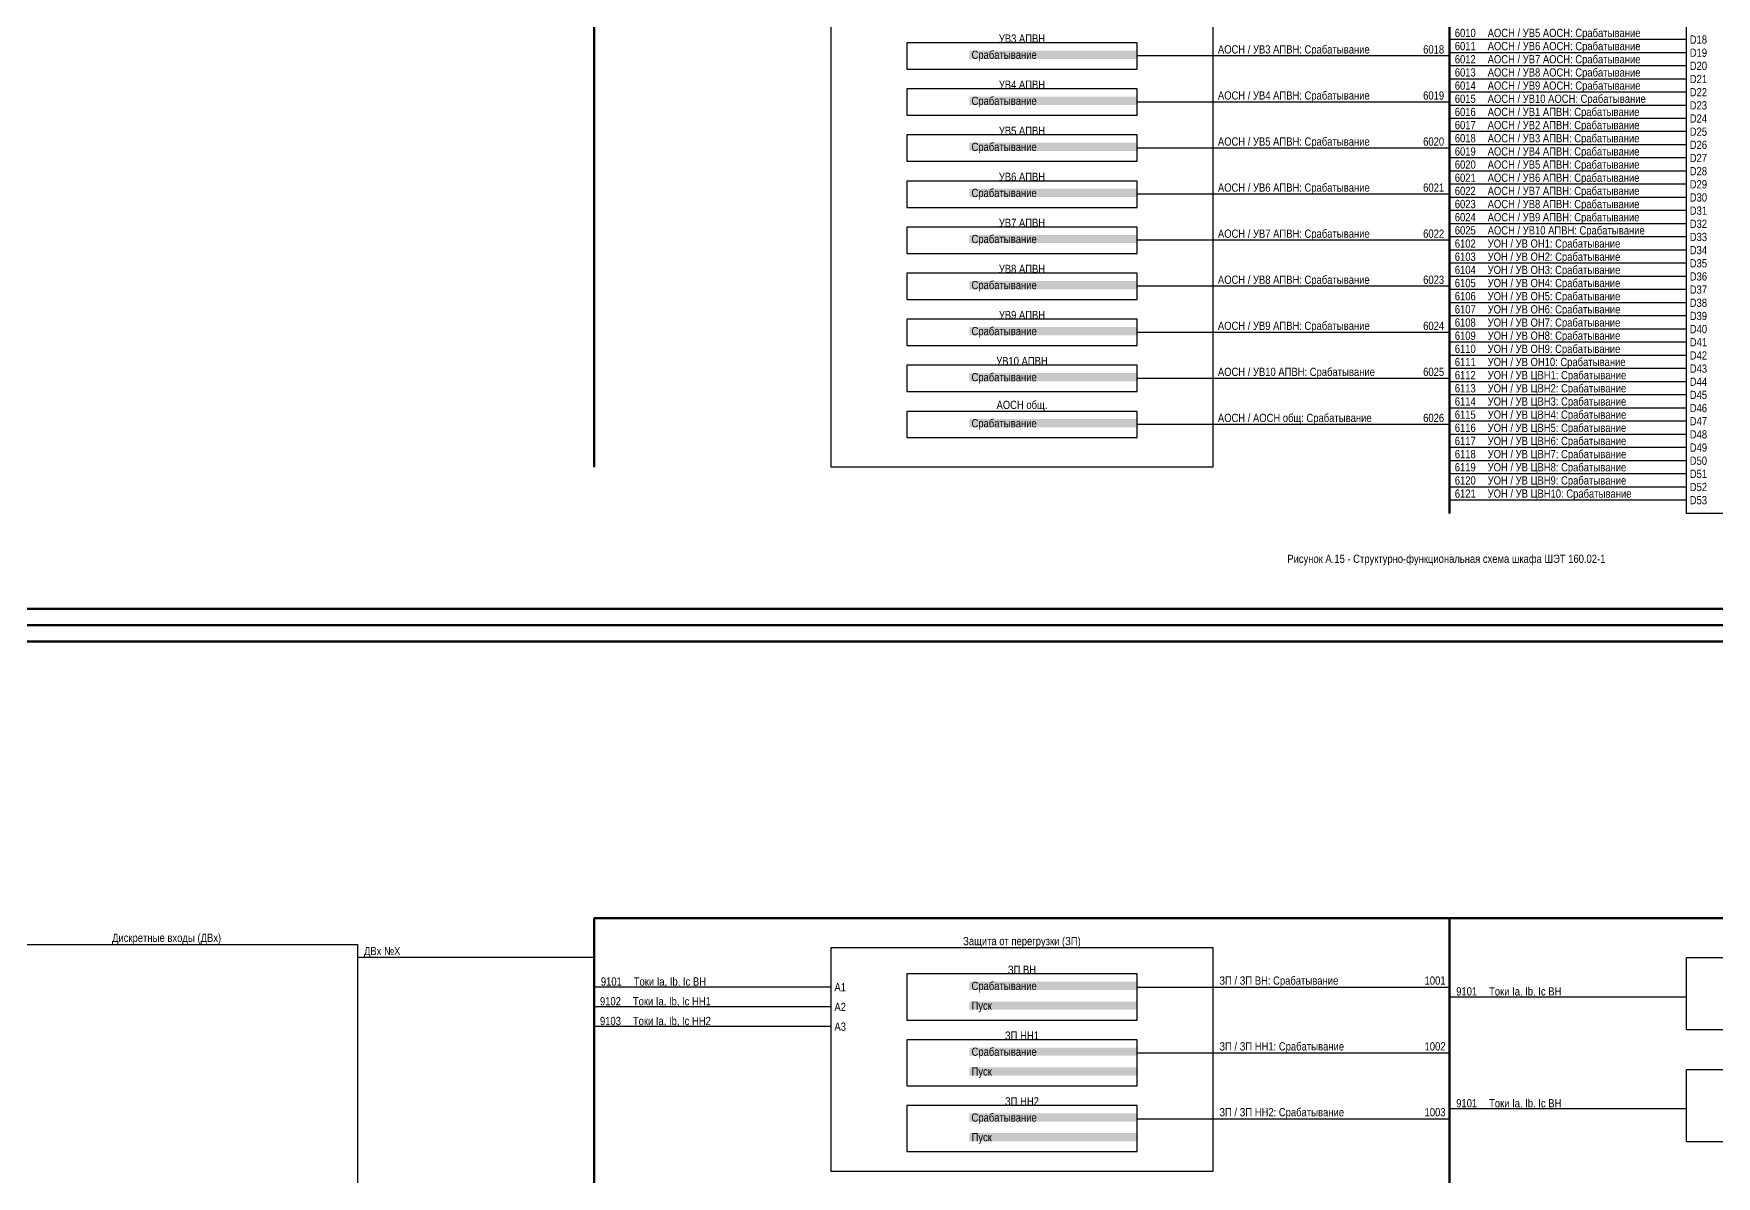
# Model space of a CAD drawing. Header units: millimetres. Extents: x 2179 to 12176, y -20554 to -12004.
# Drawn here: x 10901 to 11412, y -16269 to -15922 of the extents above; entities that cross this region are included whole.
import ezdxf
from ezdxf.enums import TextEntityAlignment as Align

# ---------------------------------------------------------------- set-up
doc = ezdxf.new("R2010")
doc.units = ezdxf.units.MM
for name, color, linetype, lineweight in [('Внутренняя шина', 4, 'Continuous', 70), ('Вход-Аналоги', 5, 'Continuous', 30), ('Линии связи', 75, 'Continuous', 30), ('Основная', 7, 'Continuous', 30), ('Сигналы внутр.', 13, 'Continuous', 30)]:
    doc.layers.add(name, color=color, linetype=linetype, lineweight=lineweight)
doc.layers.add('Рамка внешняя', color=8, linetype='Continuous', lineweight=40, plot=False)
doc.styles.add('2.5_Gost_RD', font='ARIALN.TTF', dxfattribs={"height": 2.5})
doc.styles.add('Narrow', font='ARIALN.TTF')
doc.styles.add('Табл дан', font='ARIALN.TTF')

# ---------------------------------------------------------------- blocks, each defined once
blk = doc.blocks.new('*U15')
blk.add_lwpolyline([(0, 0), (1189, 0), (1189, 841), (0, 841)], close=True)
at = {"lineweight": 50}
blk.add_lwpolyline([(20, 836), (1184, 836), (1184, 5), (20, 5)], close=True, dxfattribs=at)
at = {"style": '2.5_Gost_RD', "flags": 8}
blk.add_attdef('ФОРМАТ', text='', height=2.5, dxfattribs=at).set_placement((1134, 4), align=Align.TOP_LEFT)

msp = doc.modelspace()

# ---------------------------------------------------------------- linework, layer by layer
at = {"layer": 'Внутренняя шина'}
for points in [[(11071, -16054), (11071, -15276)], [(11331, -15943), (11331, -15276)], [(11331, -16068), (11331, -15276)], [(11071, -16191), (11785, -16191)], [(11071, -16756), (11071, -16191)], [(11331, -16757), (11331, -16191)]]:
    msp.add_lwpolyline(points, dxfattribs=at)
at = {"layer": 'Линии связи'}
for points in [[(11403, -15924), (11331, -15924)], [(11331, -15929), (11236, -15929)], [(11403, -15928), (11331, -15928)], [(11403, -15932), (11331, -15932)], [(11403, -15936), (11331, -15936)], [(11331, -15943), (11236, -15943)], [(11403, -15940), (11331, -15940)], [(11403, -15944), (11331, -15944)], [(11403, -15948), (11331, -15948)], [(11403, -15952), (11331, -15952)], [(11331, -15957), (11236, -15957)], [(11403, -15956), (11331, -15956)], [(11403, -15960), (11331, -15960)], [(11403, -15964), (11331, -15964)], [(11403, -15968), (11331, -15968)], [(11331, -15971), (11236, -15971)], [(11403, -15972), (11331, -15972)], [(11403, -15976), (11331, -15976)], [(11403, -15980), (11331, -15980)], [(11403, -15984), (11331, -15984)], [(11331, -15985), (11236, -15985)], [(11403, -15988), (11331, -15988)], [(11403, -15992), (11331, -15992)], [(11331, -15999), (11236, -15999)], [(11403, -15996), (11331, -15996)], [(11403, -16000), (11331, -16000)], [(11403, -16004), (11331, -16004)], [(11403, -16008), (11331, -16008)], [(11331, -16013), (11236, -16013)], [(11403, -16012), (11331, -16012)], [(11403, -16016), (11331, -16016)], [(11403, -16020), (11331, -16020)], [(11403, -16024), (11331, -16024)], [(11331, -16027), (11236, -16027)], [(11403, -16028), (11331, -16028)], [(11403, -16032), (11331, -16032)], [(11403, -16036), (11331, -16036)], [(11403, -16040), (11331, -16040)], [(11331, -16041), (11236, -16041)], [(11403, -16044), (11331, -16044)], [(11403, -16048), (11331, -16048)], [(11403, -16052), (11331, -16052)], [(11403, -16056), (11331, -16056)], [(11403, -16060), (11331, -16060)], [(11403, -16064), (11331, -16064)], [(11236, -16212), (11331, -16212)], [(11143, -16218), (11071, -16218)], [(11403, -16215), (11331, -16215)], [(11143, -16224), (11071, -16224)], [(11236, -16232), (11331, -16232)], [(11403, -16249), (11331, -16249)], [(11236, -16252), (11331, -16252)]]:
    msp.add_lwpolyline(points, dxfattribs=at)
at = {"layer": 'Линии связи', "ltscale": 0.5}
for points in [[(11071, -16203), (10999, -16203)], [(11143, -16212), (11071, -16212)]]:
    msp.add_lwpolyline(points, dxfattribs=at)
at = {"layer": 'Основная'}
for points in [[(11143, -15653), (11259, -15653), (11259, -16054), (11143, -16054)], [(11403, -15738), (11519, -15738), (11519, -16068), (11403, -16068)], [(11236, -15925), (11166, -15925), (11166, -15933), (11236, -15933)], [(11236, -15939), (11166, -15939), (11166, -15947), (11236, -15947)], [(11236, -15953), (11166, -15953), (11166, -15961), (11236, -15961)], [(11236, -15967), (11166, -15967), (11166, -15975), (11236, -15975)], [(11236, -15981), (11166, -15981), (11166, -15989), (11236, -15989)], [(11236, -15995), (11166, -15995), (11166, -16003), (11236, -16003)], [(11236, -16009), (11166, -16009), (11166, -16017), (11236, -16017)], [(11236, -16023), (11166, -16023), (11166, -16031), (11236, -16031)], [(11236, -16037), (11166, -16037), (11166, -16045), (11236, -16045)], [(10883, -16199), (10999, -16199), (10999, -16327), (10883, -16327)], [(11143, -16200), (11259, -16200), (11259, -16268), (11143, -16268)], [(11403, -16203), (11519, -16203), (11519, -16225), (11403, -16225)], [(11236, -16208), (11166, -16208), (11166, -16222), (11236, -16222)], [(11236, -16228), (11166, -16228), (11166, -16242), (11236, -16242)], [(11403, -16237), (11519, -16237), (11519, -16259), (11403, -16259)], [(11236, -16248), (11166, -16248), (11166, -16262), (11236, -16262)]]:
    msp.add_lwpolyline(points, close=True, dxfattribs=at)

# ---------------------------------------------------------------- block references
at = {"layer": 'Рамка внешняя'}
for p in [(10690, -16102), (10690, -16943)]:
    msp.add_blockref('*U15', p, dxfattribs=at)

# ---------------------------------------------------------------- texts
at = {"layer": 'Вход-Аналоги', "char_height": 2.5, "attachment_point": 7, "style": 'Narrow'}
for s, insert, width in [('9101^IТоки Ia, Ib, Ic ВН^I^I^I   ^I', (11073, -16212), 70), ('9101^IТоки Ia, Ib, Ic ВН', (11333, -16215), 70), ('9102^IТоки Ia, Ib, Ic НН1^I^I   ^I', (11072.73, -16218), 70.2651), ('9103^IТоки Ia, Ib, Ic НН2   ^I^I  ^I', (11072.73, -16224), 70.2651), ('9101^IТоки Ia, Ib, Ic ВН', (11333, -16249), 70)]:
    msp.add_mtext(s, dxfattribs=dict(at, insert=insert, width=width))
at = {"layer": 'Основная', "style": 'Табл дан'}
for s, p in [('D18', (11404, -15924)), ('D19', (11404, -15928)), ('D20', (11404, -15932)), ('D21', (11404, -15936)), ('D22', (11404, -15940)), ('D23', (11404, -15944)), ('D24', (11404, -15948)), ('D25', (11404, -15952)), ('D26', (11404, -15956)), ('D27', (11404, -15960)), ('D28', (11404, -15964)), ('D29', (11404, -15968)), ('D30', (11404, -15972)), ('D31', (11404, -15976)), ('D32', (11404, -15980)), ('D33', (11404, -15984)), ('D34', (11404, -15988)), ('D35', (11404, -15992)), ('D36', (11404, -15996)), ('D37', (11404, -16000)), ('D38', (11404, -16004)), ('D39', (11404, -16008)), ('D40', (11404, -16012)), ('D41', (11404, -16016)), ('D42', (11404, -16020)), ('D43', (11404, -16024)), ('D44', (11404, -16028)), ('D45', (11404, -16032)), ('D46', (11404, -16036)), ('D47', (11404, -16040)), ('D48', (11404, -16044)), ('D49', (11404, -16048)), ('D50', (11404, -16052)), ('D51', (11404, -16056)), ('D52', (11404, -16060)), ('D53', (11404, -16064)), ('A1', (11144, -16212)), ('A2', (11144, -16218)), ('A3', (11144, -16224))]:
    msp.add_text(s, height=2.5, dxfattribs=at).set_placement(p, align=Align.MIDDLE_LEFT)
at = {"layer": 'Основная', "char_height": 2.5, "attachment_point": 8, "style": 'Narrow'}
for s, insert, width in [('\\A1;УВ3 АПВН', (11201, -15925), 70), ('\\A1;УВ4 АПВН', (11201, -15939), 70), ('\\A1;УВ5 АПВН', (11201, -15953), 70), ('\\A1;УВ6 АПВН', (11201, -15967), 70), ('\\A1;УВ7 АПВН', (11201, -15981), 70), ('\\A1;УВ8 АПВН', (11201, -15995), 70), ('\\A1;УВ9 АПВН', (11201, -16009), 70), ('\\A1;УВ10 АПВН', (11201, -16023), 70), ('\\A1;АОСН общ.', (11201, -16037), 70), ('\\pt55;Рисунок А.15 - Структурно-функциональная схема шкафа ШЭТ 160.02-1', (11330, -16083.81), 522), ('Дискретные входы (ДВх)', (10941, -16199), 116), ('Защита от перегрузки (ЗП)', (11201, -16200), 116), ('\\A1;ЗП ВН', (11201, -16208), 70), ('\\A1;ЗП НН1', (11201, -16228), 70), ('\\A1;ЗП НН2', (11201, -16248), 70)]:
    msp.add_mtext(s, dxfattribs=dict(at, insert=insert, width=width))
at = {"layer": 'Основная', "char_height": 2.5, "width": 51, "attachment_point": 4, "style": 'Narrow', "bg_fill": 1, "box_fill_scale": 1, "bg_fill_color": 9, "bg_fill_transparency": 0}
for s, insert in [('\\pl0.67568;Срабатывание', (11185, -15929)), ('\\pl0.67568;Срабатывание', (11185, -15943)), ('\\pl0.67568;Срабатывание', (11185, -15957)), ('\\pl0.67568;Срабатывание', (11185, -15971)), ('\\pl0.67568;Срабатывание', (11185, -15985)), ('\\pl0.67568;Срабатывание', (11185, -15999)), ('\\pl0.67568;Срабатывание', (11185, -16013)), ('\\pl0.67568;Срабатывание', (11185, -16027)), ('\\pl0.67568;Срабатывание', (11185, -16041)), ('\\pl0.67568;Срабатывание', (11185, -16212)), ('\\pl0.67568;Пуск', (11185, -16218)), ('\\pl0.67568;Срабатывание', (11185, -16232)), ('\\pl0.67568;Пуск', (11185, -16238)), ('\\pl0.67568;Срабатывание', (11185, -16252)), ('\\pl0.67568;Пуск', (11185, -16258))]:
    msp.add_mtext(s, dxfattribs=dict(at, insert=insert))
at = {"layer": 'Сигналы внутр.', "char_height": 2.5, "attachment_point": 7}
for s, insert, width, style in [('6010^IАОСН / УВ5 АОСН: Срабатывание', (11332.57, -15924), 70.43, 'Табл дан'), ('АОСН / УВ3 АПВН: Срабатывание^I   ^I   6018', (11260.57, -15929), 70.43, 'Табл дан'), ('6011^IАОСН / УВ6 АОСН: Срабатывание', (11332.57, -15928), 70.43, 'Табл дан'), ('6012^IАОСН / УВ7 АОСН: Срабатывание', (11332.57, -15932), 70.43, 'Табл дан'), ('6013^IАОСН / УВ8 АОСН: Срабатывание', (11332.57, -15936), 70.43, 'Табл дан'), ('6014^IАОСН / УВ9 АОСН: Срабатывание', (11332.57, -15940), 70.43, 'Табл дан'), ('АОСН / УВ4 АПВН: Срабатывание^I   ^I   6019', (11260.57, -15943), 70.43, 'Табл дан'), ('6015^IАОСН / УВ10 АОСН: Срабатывание', (11332.57, -15944), 70.43, 'Табл дан'), ('6016^IАОСН / УВ1 АПВН: Срабатывание', (11332.57, -15948), 70.43, 'Табл дан'), ('6017^IАОСН / УВ2 АПВН: Срабатывание', (11332.57, -15952), 70.43, 'Табл дан'), ('6018^IАОСН / УВ3 АПВН: Срабатывание', (11332.57, -15956), 70.43, 'Табл дан'), ('АОСН / УВ5 АПВН: Срабатывание^I   ^I   6020', (11260.57, -15957), 70.43, 'Табл дан'), ('6019^IАОСН / УВ4 АПВН: Срабатывание', (11332.57, -15960), 70.43, 'Табл дан'), ('6020^IАОСН / УВ5 АПВН: Срабатывание', (11332.57, -15964), 70.43, 'Табл дан'), ('АОСН / УВ6 АПВН: Срабатывание^I   ^I   6021', (11260.57, -15971), 70.43, 'Табл дан'), ('6021^IАОСН / УВ6 АПВН: Срабатывание', (11332.57, -15968), 70.43, 'Табл дан'), ('6022^IАОСН / УВ7 АПВН: Срабатывание', (11332.57, -15972), 70.43, 'Табл дан'), ('6023^IАОСН / УВ8 АПВН: Срабатывание', (11332.57, -15976), 70.43, 'Табл дан'), ('6024^IАОСН / УВ9 АПВН: Срабатывание', (11332.57, -15980), 70.43, 'Табл дан'), ('АОСН / УВ7 АПВН: Срабатывание^I   ^I   6022', (11260.57, -15985), 70.43, 'Табл дан'), ('6025^IАОСН / УВ10 АПВН: Срабатывание', (11332.57, -15984), 70.43, 'Табл дан'), ('6102^IУОН / УВ ОН1: Срабатывание', (11332.57, -15988), 70.43, 'Табл дан'), ('6103^IУОН / УВ ОН2: Срабатывание', (11332.57, -15992), 70.43, 'Табл дан'), ('6104^IУОН / УВ ОН3: Срабатывание', (11332.57, -15996), 70.43, 'Табл дан'), ('АОСН / УВ8 АПВН: Срабатывание^I   ^I   6023', (11260.57, -15999), 70.43, 'Табл дан'), ('6105^IУОН / УВ ОН4: Срабатывание', (11332.57, -16000), 70.43, 'Табл дан'), ('6106^IУОН / УВ ОН5: Срабатывание', (11332.57, -16004), 70.43, 'Табл дан'), ('АОСН / УВ9 АПВН: Срабатывание^I   ^I   6024', (11260.57, -16013), 70.43, 'Табл дан'), ('6107^IУОН / УВ ОН6: Срабатывание', (11332.57, -16008), 70.43, 'Табл дан'), ('6108^IУОН / УВ ОН7: Срабатывание', (11332.57, -16012), 70.43, 'Табл дан'), ('6109^IУОН / УВ ОН8: Срабатывание', (11332.57, -16016), 70.43, 'Табл дан'), ('6110^IУОН / УВ ОН9: Срабатывание', (11332.57, -16020), 70.43, 'Табл дан'), ('АОСН / УВ10 АПВН: Срабатывание^I   ^I   6025', (11260.57, -16027), 70.43, 'Табл дан'), ('6111^IУОН / УВ ОН10: Срабатывание', (11332.57, -16024), 70.43, 'Табл дан'), ('6112^IУОН / УВ ЦВН1: Срабатывание', (11332.57, -16028), 70.43, 'Табл дан'), ('6113^IУОН / УВ ЦВН2: Срабатывание', (11332.57, -16032), 70.43, 'Табл дан'), ('6114^IУОН / УВ ЦВН3: Срабатывание', (11332.57, -16036), 70.43, 'Табл дан'), ('АОСН / АОСН общ: Срабатывание^I   ^I   6026', (11260.57, -16041), 70.43, 'Табл дан'), ('6115^IУОН / УВ ЦВН4: Срабатывание', (11332.57, -16040), 70.43, 'Табл дан'), ('6116^IУОН / УВ ЦВН5: Срабатывание', (11332.57, -16044), 70.43, 'Табл дан'), ('6117^IУОН / УВ ЦВН6: Срабатывание', (11332.57, -16048), 70.43, 'Табл дан'), ('6118^IУОН / УВ ЦВН7: Срабатывание', (11332.57, -16052), 70.43, 'Табл дан'), ('6119^IУОН / УВ ЦВН8: Срабатывание', (11332.57, -16056), 70.43, 'Табл дан'), ('6120^IУОН / УВ ЦВН9: Срабатывание', (11332.57, -16060), 70.43, 'Табл дан'), ('6121^IУОН / УВ ЦВН10: Срабатывание', (11332.57, -16064), 70.43, 'Табл дан'), ('ДВх №X', (11001, -16203), 58, 'Narrow'), ('ЗП / ЗП ВН: Срабатывание^I^I^I   1001^I', (11261, -16212), 70, 'Табл дан'), ('ЗП / ЗП НН1: Срабатывание^I^I^I   1002^I', (11261, -16232), 70, 'Табл дан'), ('ЗП / ЗП НН2: Срабатывание^I^I^I   1003^I', (11261, -16252), 70, 'Табл дан')]:
    msp.add_mtext(s, dxfattribs=dict(at, insert=insert, width=width, style=style))

doc.saveas('drawing.dxf')
